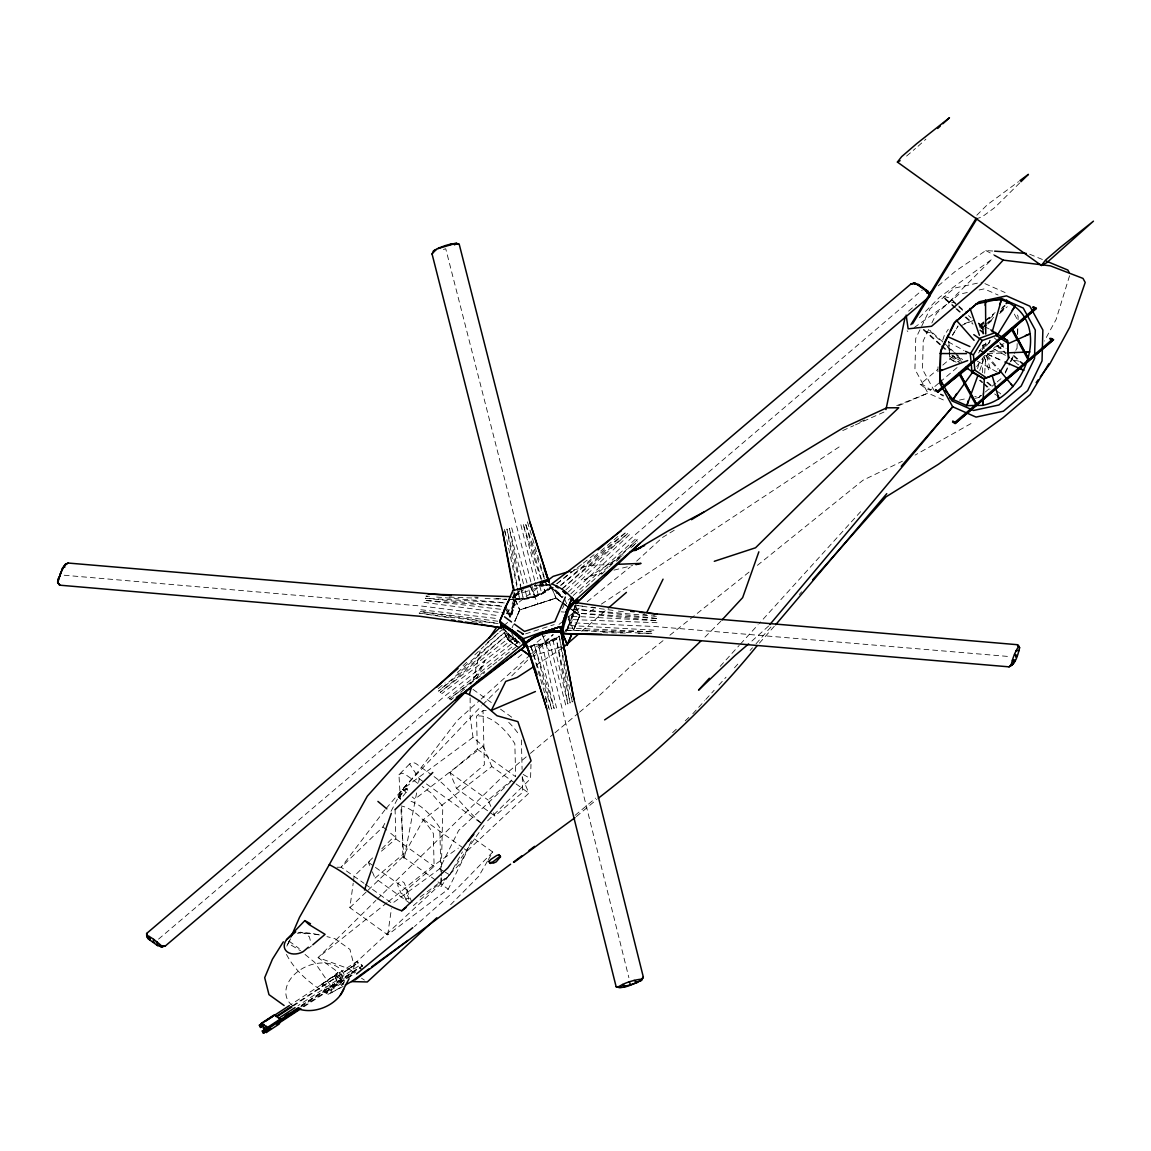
<?xml version="1.0" encoding="UTF-8"?>
<svg xmlns="http://www.w3.org/2000/svg" width="1151" height="1151" viewBox="0 0 1151 1151"><rect width="100%" height="100%" fill="white"/><g stroke="black" fill="none" stroke-linecap="round" stroke-linejoin="round"><path stroke-width="0.75" stroke-dasharray="5 3.75" d="M286.47 954.424C295.634 972.005 311.187 984.594 328.078 994.349L331.215 992.781L331.301 986.608L314.655 962.337L301.864 951.834M441.207 877.652L441.006 886.572L484.111 825.353C465.277 810.549 452.401 789.442 432.862 775.731M441.236 875.868L442.804 806.261L430.848 792.722L422.216 786.521M937.892 371.787L938.079 365.14M1017.167 343.559L1017.024 348.911L1017.311 347.257L1015.801 350.393M1017.398 334.653L1017.585 327.517M1017.671 333.531L1017.801 328.38M1018.031 319.791L1018.117 316.367L1015.686 311.907M487.65 820.792L530.553 778.68L530.985 764.408M982.508 350.005L982.839 344.653M983.486 333.963L984.119 323.287M984.695 373.298L985.774 355.486M405.771 900.096L406.85 898.24L408.979 898.686L406.62 900.701L403.21 893.996L404.059 894.6L401.124 893.435L397.814 885.594L398.016 883.58L399.886 881.724L402.505 881.608L404.174 882.803L407.468 890.644L406.317 893.608L406.418 892.586L408.979 898.686M522.266 777.486L528.899 793.154L467.205 850.906L448.243 889.205L387.714 934.842L349.875 907.679L353.199 883.191M353.443 881.436L354.148 876.184L374.276 856.243M387.714 934.842L391.426 908.715M565.832 632.158L571.471 622.777L575.96 605.44L616.591 610.864M514.267 596.822C509.634 600.275 516.094 593.628 515.461 599.815L512.123 614.058L510.943 617.152L509.303 617.008L513.217 603.441L513.821 599.671L512.627 596.678M514.957 599.772L510.325 617.152L506.239 607.239M575.04 605.354L570.436 622.662M398.26 796.765L400.131 791.874L403.095 789.399L407.181 788.723L407.799 790.19L402.016 797.326L400.174 798.564L398.26 796.765L400.174 798.564M575.097 605.354L573.63 612.778M480.068 650.833L472.888 681.406M949.057 350.278L948.812 341.286L949.834 358.709L955.172 362.248M416.619 792.91L403.915 859.941L400.821 806.707M418.619 782.32L419.281 778.795L409.598 763.976L412.375 762.336L415.597 763.343L431.424 774.695M638.1 633.223L652.2 633.438L565.716 630.173L569.831 622.633L573.716 609.066L657.207 616.375L653.682 615.814M512.641 610.706L510.353 617.065L515.029 599.772L513.763 596.779L512.152 598.06L513.835 596.779L512.181 598.06M513.562 607.196L515.015 599.772L511.548 614.015M977.544 368.608L979.487 361.874M988.795 343.602L989.774 340.236M1069.552 275.78L1056.1 319.474L1044.345 341.07M398.563 797.499L403.627 790.665L406.188 789.126L407.799 790.19M942.741 340.164L944.381 335.157L948.309 329.244M571.63 619.598L572.723 616.289M983.63 348.436L986.076 341.732M979.746 370.449L985.27 355.371M349.76 977.141L354.263 966.38L349.976 949.446L334.826 938.583L326.956 936.641M515.346 638.877L519.087 647.826L507.231 639.179L509.332 634.287L507.217 639.107L516.454 645.912M512.08 627.827L513.447 624.59M514.857 621.281L519.633 610.001L555.89 598.117L562.58 602.966L555.89 598.117L519.676 609.958L514.857 621.281L519.763 609.901L556.034 598.146L559.99 601.023L556.034 598.146L549.07 581.859M573.558 630.101L579.773 615.512L570.551 608.778L579.787 615.569L575.615 605.728L579.787 615.598L573.515 630.187L579.759 615.468L570.551 608.764L579.73 615.54L573.558 630.101L566.997 614.476M514.037 638.92L507.26 639.122L503.778 630.949L507.188 639.093L519.087 647.826L507.217 639.122L509.317 634.273M512.123 604.002L516.051 594.866L531.215 589.888M562.465 608.692L564.436 604.131M289.664 940.122L286.34 947.057L290.44 939.144M321.892 984.105L335.027 975.084L340.969 979.343L341.574 980.58L339.818 984.378L326.956 992.795L325.834 991.989L321.892 984.105L335.027 975.084M476.802 678.428L484.974 660.616L470.658 684.14M326.956 992.795L328.711 989.011L341.574 980.58M570.407 622.734L564.666 632.057M334.639 976.465L337.459 972.696L341.646 975.703L344.523 981.472L343.228 984.234L341.703 985.242L337.531 982.235L334.639 976.465L337.459 972.696M341.703 985.242L344.523 981.472M293.519 1005.845L358.536 962.553L356.925 961.387L290.901 1004.578M361.069 964.423L362.694 965.588L362.191 966.667L361.069 964.423L298.051 1005.657M928.728 329.459L923.246 340.754L922.498 369.284L934.511 391.254M931.864 322.999L936.554 313.317L958.869 294.325L967.315 292.512M1005.168 372.277L1009.715 362.896M1010.477 361.342L1015.038 351.947M1005.283 373.125L1009.974 363.443M1010.765 361.831L1013.902 355.371M471.421 840.993L460.486 863.264L439.294 885.32L349.07 968.869L318.108 957.589L375.873 900.442M365.414 884.285L392.16 903.492L439.653 868.804L458.616 830.504L512.598 780.018M290.656 938.741L288.268 943.374L300.598 950.784M336.97 867.235L341.171 867.25L382.938 826.936L385.384 822.246M391.067 811.297L402.418 789.399L418.345 771.271L457.206 720.584L479.823 700.254M368.003 890.27L402.965 856.704L423.482 819.512L491.808 766.523L514.626 782.91M420.115 897.061L449.739 874.918L462.472 851.841M569.112 625.497L566.191 630.216M487.477 861.135L478.715 876.357L448.473 906.902M488.355 859.61L492.729 851.999L474.241 838.762M399.57 797.096L402.749 792.521L407.181 788.723M952.726 334.624L958.064 325.963L952.366 335.545M978.609 352.969L983.932 344.35L987.069 345.214L986.752 341.847M505.16 624.547L507.605 622.432M506.282 613.713L509.317 609.44L543.2 583.859M987.529 344.624L991.63 338.898M976.652 366.594L984.853 355.127M768.652 626.015L750.006 642.733M385.053 809.757L341.171 867.25L364.004 883.263M386.204 808.405L402.418 789.399L481.506 705.865M799.326 594.52L801.657 591.83M759.401 643.136L774.479 626.072M756.034 643.783L772.45 625.266M734.453 667.825L739.259 662.472M750.078 650.444L752.481 647.768M860.588 511.706L759.329 623.382M720.152 666.357L739.201 645.409M692.787 713.778L704.657 700.714M705.851 699.405L714.167 690.269M718.915 685.032L726.036 677.191M740.381 644.114L758.121 624.691M720.843 621.209L703.362 638.661M492.729 851.999L456.875 888.773L414.446 926.584M400.404 799.6L398.951 774.767L409.598 763.976M919.361 317.676L939.504 297.275L992.061 259.162L946.899 304.252L914.211 327.589M976.825 215.208L987.4 204.662L1018.52 181.657M482.773 704.613L499.131 688.384M511.72 675.896L528.079 659.667M533.114 654.674L553.257 634.69M381.815 848.762L394.39 836.302L388.031 831.094M1019.685 182.966L994.694 207.626L982.062 216.892L977.098 218.561M632.359 546.711L637.424 541.79M377.14 899.219L501.692 777.414L529 754.538M601.585 574.263L607.958 568.09M609.239 566.853L637.266 539.704L591.254 582.19M349.875 907.679L366.709 891.507M568.349 591.931L629.726 534.395M616.548 561.256L623.051 555.17M630.863 547.862L637.381 541.776M672.616 732.64L678.917 726.741M685.219 720.857L689.003 717.318M463.047 665.681L468.27 660.861M474.787 654.847L483.924 646.402M485.233 645.193L498.282 633.151M499.577 631.942L502.196 629.525L512.627 639.222L519.691 644.042M570.882 593.83L632.82 536.711L922.268 290.11M579.413 593.125L589.931 583.413M636.661 561.112L662.501 537.459L676.227 529.043M565.86 589.873L628.129 533.158L560.652 590.089L626.532 531.848L560.782 585.384M918.038 146.306L925.893 139.17M571.975 596.678L566.666 601.426M573.299 595.47L635.812 538.769M481.147 699.06L530.366 654.818M531.69 653.624L552.969 634.489M986.58 325.215L982.062 328.337L984.594 325.503M985.889 324.352L993.658 317.403M1000.147 311.604L1006.621 305.821M982.062 328.337L987.256 323.704M988.551 322.553L993.73 317.921M1000.219 312.137L1006.693 306.353M987.875 324.05L994.349 318.266M999.543 313.633L1007.312 306.684M504.814 632.23L438.56 691.161L508.771 633.64L503.519 628.403M520.022 590.938L514.396 595.441L514.713 596.707L523.46 589.787M487.477 642.488L498.182 633.064M581.672 631.323L607.124 609.109M507.462 634.762L440.157 692.47L511.389 635.985L516.425 639.97L444.833 696.053L157.586 939.935M560.767 585.183L619.454 535.143M906.585 156.061L915.491 148.465M559.774 595.384L562.321 597.513L551.962 587.744L562.321 597.513L551.358 588.276L552.667 587.154L563.127 596.822M553.991 590.967L555.3 589.844M556.624 593.499L557.947 592.377M559.242 595.83L560.566 594.707M908.571 311.13L916.613 304.281M938.281 285.836L955.905 270.845L985.832 250.544L992.867 251.033M522.252 776.479L522.64 792.32L494.858 815.973L456.544 788.464L449.868 772.58L477.334 749.2L476.543 716.181L483.032 710.656A53.464 26.559 63.8 0 1 487.607 710.512M938.626 383.269L930.67 390.045A25.178 7.064 49.6 0 1 920.239 384.29L937.475 369.615M942.784 365.097L953.402 356.062A25.178 7.05 49.6 0 1 960.682 359.4M369.687 865.466L368.349 862.286L372.262 858.948M381.427 851.15L395.815 838.906L395.052 807.628M456.544 788.464L484.341 764.811L483.032 710.656M939.95 382.146L958.524 366.335M410.49 903.65L375.025 878.17L402.807 854.517L401.627 805.571M308.727 948.266L311.446 945.949M490.844 806.448L488.182 800.089L511.72 780.047M975.3 398.275L978.724 397.541L984.091 392.966M985.342 391.987L995.845 383.053M997.154 381.931L1003.715 376.348M411.986 902.499L406.648 889.795L434.114 866.415L433.323 833.396A53.464 26.559 63.8 0 0 401.224 805.973M413.324 905.679L441.121 882.026L441.034 878.501M438.301 688.643L445.092 682.888M457.307 672.529L506.138 631.108M513.95 638.1L441.739 693.722M518.784 641.582L447.825 698.11M530.366 753.387L553.588 733.935M554.955 732.799L578.162 713.347M579.529 712.196L598.649 696.182L628.892 667.897L663.278 640.46M575.155 815.296L595.628 798.132M576.349 816.548L596.894 799.398M556.796 583.758L571.889 571.356M978.724 397.541L981.4 395.34L974.652 396.793M517.979 657.667L522.079 654.343M530.28 647.682L545.329 635.481M984.191 322.021L978.695 326.481L984.119 321.503M985.501 320.381L995.111 312.583M985.573 320.913L993.817 314.223M1002.046 307.533L1004.794 305.303M983.443 323.474L979.314 326.826L978.623 325.963M988.939 319.014L994.435 314.554M1001.298 308.986L1006.794 304.526M387.081 902.657L318.108 957.589L347.142 978.724M388.477 901.535L429.006 868.746L458.314 848.129M513.763 592.002L515.72 598.333C528.223 598.966 541.085 594.966 550.624 586.751L550.955 588.017C541.402 596.232 528.554 600.232 516.036 599.599L514.569 596.117L520.209 591.686M559.012 624.403L561.702 622.231M568.407 616.821L581.83 606.001M587.211 601.671L630.201 567.026M749.056 572.09L668.789 636.071M757.387 565.357L863.005 480.226L902.427 461.206M973.487 320.381L960.783 325.791M550.854 587.629L545.07 591.902L534.769 596.578L541.804 593.686L550.869 587.686L541.79 593.686L534.769 596.578M556.839 583.874L581.845 564.263M583.24 563.17L594.348 554.451M491.52 666.041L449.264 699.045L484.801 672.587M492.93 664.933L497.16 661.638M498.556 660.545L518.281 645.135M460.63 692.226L466.313 687.838M470.126 697.823L470.183 717.102L473.032 737.374L483.19 746.15L414.907 799.111L412.13 796.952M473.032 737.374L402.418 789.399L406.591 792.636M549.372 709.534L530.712 645.394L545.804 642.805L559.141 636.028L566.709 674.026M527.287 646.574C538.654 647.179 550.221 643.941 559.458 637.294L570.105 703.045L556.12 638.057M559.285 636.561L545.919 643.265L530.812 645.783M589.6 611.872L595.484 607.973M601.383 604.088L839.971 446.372M292.512 1005.744L358.536 962.553M335.934 973.703L340.106 976.71L341.646 975.703M322.165 983.515L328.093 987.774L340.969 979.343M301.303 1005.485L359.831 967.2L361.457 968.365M301.174 1005.83L362.694 965.588M300.67 1006.909L360.695 967.646M302.929 1006.65L355.443 972.293M325.834 991.989L338.696 983.573L339.818 984.378M303.936 1006.751L354.954 973.372M536.28 665.033L562.796 647.84M621.857 555.875L584.276 579.859L592.002 575.615L602.146 573.083M398.951 774.767L401.728 773.127L404.951 774.119L420.777 785.486M971.012 423.554L915.045 455.105M556.235 638.546L549.531 641.927M328.078 994.349L342.149 986.695M331.215 992.781L343.127 986.378M859.955 422.129L864.674 419.856M990.651 351.559L1004.952 345.127M842.733 430.575L853.841 425.582M855.438 424.863L885.623 411.31M898.643 405.713L927.936 393.124L946.626 401.382M896.73 405.627L927.936 393.124L914.93 369.327L915.736 338.423L930.152 308.713L954.323 288.138L981.76 282.225M993.989 347.415L1003.917 343.674M964.236 323.733L971.948 320.942M297.275 933.317L300.512 932.238L320.654 935.101L309.82 933.058L298.469 933.029M531.115 656.574L560.695 646.891M532.956 589.326L546.408 584.967L562.105 596.434M525.532 633.884L540.668 628.978M542.438 628.403L554.192 624.605M443.423 249.479L445.739 248.745L530.899 581.917M573.515 570.119L588.837 565.4L611.469 564.537M534.668 596.621L523.432 598.952L515.907 599.067L523.417 598.937L534.668 596.621L527.23 598.434M614.001 570.133L632.604 565.501M979.789 327.272L982.508 329.085L985.501 328.352M979.127 289.966L984.206 288.872L998.061 295.001M959.445 400.073L966.207 398.62M538.409 645.092L542.207 644.315M534.51 586.147L537.085 585.629M527.23 598.419L515.893 599.052M538.366 585.37L549.818 585.068M549.732 584.722L539.56 584.837L549.718 584.679L550.955 588.017M987.644 353.63L1005.255 352.94M989.443 351.803L1005.269 351.875M602.851 632.705L625.756 633.05M567.357 630.316L653.063 631.827L567.17 627.971M656.976 622.705L570.997 619.555M449.25 597.081L477.953 598.232M485.118 598.52L506.641 599.383M508.44 599.455L515.461 599.815M568.45 619.353L569.831 622.633L571.471 622.777L655.495 626.547L1010.391 656.645M653.897 630.129L568.551 625.453M504.239 602.908L425.295 598.261L501.778 606.016M474.572 597.124L478.14 597.355M495.98 598.52L506.685 599.211M508.469 599.326L513.821 599.671M572.953 612.72L658.343 618.634L575.356 609.21M501.692 606.275L424.618 600.318L513.173 610.749M436.617 597.038L504.311 602.692M572.047 616.231L657.681 620.706L574.594 612.864M513.217 603.441L514.857 603.584M512.44 607.095L514.08 607.239M64.183 575.241L422.431 606.16L498.671 615.684M512.123 614.058L501.649 612.735M561.127 611.814L564.364 612.116M577.73 605.627L584.78 606.376M591.844 607.138L595.369 607.512M420.82 609.742L497.333 618.591M497.793 621.238L419.986 611.44L498.066 623.454M618.36 611.095L625.425 612.044M643.078 614.404L646.617 614.879M423.913 602.333L499.879 612.505M498.138 623.612L419.122 613.051L450.818 618.044M471.939 621.382L477.219 622.216M478.989 622.49L482.499 623.051M300.512 932.238L304.929 933.59L309.389 936.799L310.655 941.777M1029.685 254.213L1042.964 259.723M979.228 350.393L982.407 351.774L980.134 349.041M987.472 354.393L1003.312 361.328M984.868 283.606L1005.111 292.555M940.669 393.987L943.748 395.354M987.198 353.918L1003.154 361.054M985.832 250.544L994.522 255.321M978.206 322.985L989.213 329.057M993.356 348.695L1009.082 357.357M948.266 341.847L963.991 350.523M977.271 361.097L999.298 373.241M956.121 362.177L949.834 358.709L949.201 351.961M940.353 394.476L943.259 396.088M289.059 941.13L299.202 948.611M523.201 774.465L530.553 778.68M439.653 868.804L443.984 871.422M445.423 872.3L449.739 874.918M361.472 978.177L364.378 980.062M978.825 323.92L984.163 327.474M950.237 356.551L959.747 362.867M507.188 639.093L516.598 645.826M473.003 689.391L491.837 702.916M500.527 709.16L512.109 717.476M477.334 749.2L515.648 776.709L514.842 743.69A53.464 26.559 63.8 0 0 476.543 716.181M516.065 783.932L528.899 793.154M449.868 772.58L488.182 800.089M419.281 778.795L425.05 782.939M426.489 783.975L482.672 824.317M423.482 819.512L462.831 847.769M464.285 848.819L467.205 850.906M395.815 838.906L434.114 866.415M402.965 856.704L436.56 880.817M438.013 881.867L448.243 889.205M368.349 862.286L374.017 866.358M375.442 867.379L406.648 889.795M343.228 984.234L339.056 981.242L336.164 975.472M503.145 628.719L513.49 638.488L520.482 643.351L510.943 636.359L503.102 628.763M349.07 968.869L355.846 974.163M382.938 826.936L386.765 830.058M510.958 636.345L513.49 638.488M952.237 300.109L957.488 304.828M958.812 306.008L966.696 313.086M978.523 323.704L983.774 328.423M994.291 337.862L998.234 341.401M999.557 342.581L1006.118 348.48M1014.017 355.558L1023.21 363.817A25.178 15.769 -48.1 0 0 1014.563 360.594L1011.945 358.234M955.431 307.49L943.59 296.872A25.178 15.769 -48.1 0 0 954.035 302.627L963.229 310.885M968.495 315.604L971.113 317.964M978.997 325.057L984.263 329.776M1000.032 343.933L1005.298 348.652M1013.182 355.731L1023.699 365.169M956.74 308.669L960.682 312.209M965.934 316.928L972.509 322.841M980.393 329.92L984.335 333.459M997.485 345.257L1005.37 352.335M945.388 299.404L954.596 307.662M955.905 308.842L963.79 315.921M965.113 317.101L972.998 324.179M979.559 330.078L983.515 333.617M996.651 345.429L1005.859 353.688M1011.11 358.407L1016.362 363.126M942.914 342.02L929.763 330.222A25.164 15.769 -48.1 0 1 931.562 332.754L942.079 342.192M944.223 343.199L953.431 351.458M954.74 352.638L962.624 359.716M987.601 382.146L992.853 386.865M947.331 346.911L955.229 353.99M956.539 355.17L961.79 359.889M986.767 382.305L992.033 387.024M923.764 329.359L940.842 344.696M942.165 345.875L947.417 350.595M952.668 355.314L959.243 361.213M980.278 380.089L982.911 382.449M984.22 383.628L989.472 388.347M940.007 344.854L922.929 329.517A25.178 15.769 -48.1 0 0 931.562 332.74M941.331 346.034L946.582 350.753M951.848 355.486L958.409 361.385M979.443 380.262L982.076 382.621M983.386 383.801L989.961 389.7M907.117 330.797L907.866 331.502M985.947 355.788L997.759 369.183M987.026 355.069L998.363 368.766M981.99 327.819L982.681 328.682M1014.348 314.108L1016.923 318.813M356.925 961.387L358.033 963.632M359.831 967.2L360.954 969.444M340.106 976.71L342.998 982.465M334.768 975.688L338.696 983.573M328.093 987.774L328.711 989.011M550.063 585.312L551.358 588.276M483.19 746.15L491.808 766.523M564.753 599.398L566.666 603.887M568.723 616.217L571.471 622.777M550.581 585.111L556.062 598.132M530.41 585.96L534.855 597.052M530.611 586.765L537.862 604.03M541.675 632.978L549.214 650.646M542.682 635.884L546.121 644.071L628.878 977.688M512.195 592.031L519.734 609.972L513.475 595.34M508.195 610.606L510.943 617.152M506.555 610.462L508.613 615.368M515.188 637.985L517.907 644.517M511.663 632.906L515.101 641.093M493.52 812.807L494.858 815.973M405.886 788.406L406.188 789.126M372.349 871.811L375.025 878.17M545.315 697.938L548.797 707.879M982.954 345.314L984.134 348.667M984.163 356.81L989.443 371.902M544.394 578.809L525.273 522.885L541.416 579.097M544.97 580.507L548.193 590.247M531.028 646.661L551.761 709.074L534.496 645.179M541.028 579.27L523.086 523.863L537.891 579.054M541.574 580.938L545.157 592.276M534.812 646.445L554.135 708.556L538.308 644.675M527.417 521.835L544.797 578.91M545.315 580.579L547.862 588.981M986.364 355.371L991.155 372.046M541.905 580.795L544.84 591.01M511.677 527.834L526.985 583.068M528.913 589.959L531.143 598.132M539.733 585.945L541.905 594.103M531.345 583.658L534.539 595.786M565.688 704.93L549.415 641.467M523.489 583.816L509.317 528.438L520.799 585.974M525.273 590.751L527.359 598.937M538.452 595.7L535.114 582.248M521.604 591.269L523.547 599.455M517.216 588.06L519.763 599.671M517.044 593.096L517.375 594.362M514.684 593.082L516.036 599.599M552.868 639.884L567.918 704.009L556.437 639.323M545.804 642.805L546.121 644.071M542.092 643.884L556.494 707.966M520.871 524.784L534.683 580.507M521.202 589.528L506.944 528.956L517.878 589.729M504.944 531.143L516.842 586.334M521.144 587.729L523.23 598.189M567.055 675.766L572.234 702.009L571.443 696.715M518.195 591.47L519.446 598.405M504.57 529.431L505.418 534.726M514.857 593.038L515.72 598.333M982.508 329.085L982.983 334.164M521.389 739.906L522.094 769.458M440.862 871.465L439.811 827.871A53.464 26.559 63.8 0 0 411.051 801.341M985.817 342.984L985.832 346.552M982.45 358.925L982.551 373.212M292.282 1005.499A30.976 22.286 -22.8 0 1 303.792 967.746A30.976 22.286 -22.8 0 1 345.185 977.89M943.59 296.872A25.178 15.769 -48.1 0 1 954.035 302.627M1018.721 364.91A25.164 15.769 -48.1 0 1 1014.578 360.594M997.011 391.513A25.178 15.783 -48.1 0 1 1000.751 393.944M999.126 396.117A25.178 15.769 -48.1 0 1 993.903 393.239M920.239 384.29A25.178 7.064 49.6 0 1 930.67 390.045M961.761 361.356A25.178 7.05 49.6 0 1 953.388 356.062M508.713 722.353A53.464 26.559 63.8 0 1 519.504 735.374M453.523 697.707L450.688 699.894L453.537 697.779M538.251 584.953L534.395 585.701L538.265 584.967M429.524 596.29L425.942 596.146L429.496 596.434M567.846 606.807L563.889 603.93L567.846 606.807M566.537 605.843L561.285 601.987L566.537 605.843"/><path stroke-width="1.5" d="M573.342 602.002L640.085 543.186L929.519 296.57L928.497 292.109L926.713 293.088M523.662 640.301L525.432 642.186L455.379 699.722L165.384 945.935L162.061 946.899L157.486 945.532L148.45 939.015L146.853 936.828L146.637 933.461L458.04 668.4M985.198 305.475L985.529 300.123L985.76 334.063M984.378 378.636L982.767 405.353L966.869 405.627L949.906 398.073M657.12 614.159L574.766 602.433L568.652 610.102L563.53 626.907L561.889 626.763L561.357 630.633L562.609 633.482L564.263 633.625L648.776 636.287L1009.039 666.846C1016.031 663.609 1017.944 654.516 1019.599 647.754L1017.383 644.704L648.301 613.21M451.379 595.628L68.154 563.04L65.549 564.148L62.485 568.263L57.55 582.133L59.766 585.183L419.798 616.26L502.052 627.856L481.104 624.533M601.57 634.201L564.263 633.625L562.997 630.777L563.53 626.907M501.16 622.432L500.8 625.007L502.44 625.151M562.379 626.806L561.832 630.676L563.069 633.525L561.832 630.676C563.271 620.619 565.587 609.152 573.845 602.361C565.529 609.167 563.357 620.605 561.76 630.676C563.414 620.619 565.515 609.138 573.874 602.361L567.644 610.016M1002.794 337.89L1007.513 340.495L1008.535 357.918L1007.513 340.495L990.781 329.92M929.519 296.57L929.303 293.203L927.692 291.016L918.627 284.527L913.952 282.973L910.743 284.139L597.959 549.919M885.982 409.569L905.161 316.899M146.551 935.101L149.213 936.497A39.853 11.136 49.7 0 1 153.63 939.374L152.968 942.281L154.838 942.252M563.184 620.576L562.594 622.993L564.235 623.137M563.112 623.036L565.083 616.015M1009.039 666.846L1011.197 664.688L1012.376 660.257A39.853 16.301 -85.2 0 1 1014.52 654.214L1016.175 650.646A39.853 16.301 -85.2 0 1 1018.88 646.157M291.074 936.871L299.49 917.376L329.287 864.646C354.882 877.465 373.816 901.348 401.771 910.772L447.782 867.955L470.097 838L531.086 760.854L517.907 721.648L497.002 715.735L479.751 701.017L469.392 694.614L471.579 686.356M157.831 944.324L157.486 945.532L156.781 941.777L153.63 939.374M968.322 400.577L966.869 405.627L977.904 375.471M992.191 331.833L1001.413 299.864C1054.172 316.957 1027.613 396.145 982.767 405.353L982.724 400.001M511.49 629.87L524.885 642.646L526.05 645.524L524.41 645.107M364.493 889.939L391.311 813.354M758.854 551.818L742.654 597.628L722.051 619.9M57.823 582.665L59.766 585.183L57.823 582.665A39.853 16.344 -85.1 0 1 59.694 576.147L61.176 572.205A39.853 16.344 -85.1 0 1 63.708 567.026L65.549 564.148M999.586 304.886L1001.413 299.864L989.054 300.066M965.56 367.385L983.875 378.823L999.298 373.241L999.672 372.291L983.875 378.823L971.286 371.888M1016.506 655.207L1015.743 657.106L1016.98 656.099L1014.52 654.214M926.238 289.98L925.85 290.958L929.159 293.879M349.113 978.667L340.293 995.255M531.086 656.559L521.791 649.811L531.057 656.53L523.417 638.632L499.735 621.238L505.922 606.678M567.256 644.79L571.471 635.021L567.27 644.747L559.746 626.806L541.689 632.719L559.717 626.878M499.75 621.223L512.195 592.031M566.033 612.188L572.248 597.599L574.32 602.563L572.205 597.614L566.263 612.936M565.357 597.11L554.825 621.598L524.496 631.424L514.411 624.087M264.37 1030.116L261.478 1023.21L274.355 1014.794L280.283 1019.052L280.902 1020.29L279.146 1024.073L266.269 1032.49L265.147 1031.684M570.076 607.584L568.436 607.44L567.011 609.958L565.702 612.807L567.342 612.951M266.269 1032.49L268.025 1028.706L280.902 1020.29M262.385 1023.239L259.378 1025.196L260.5 1027.44L264.011 1024.404M266.543 1026.26L263.536 1028.231L264.658 1030.462L298.167 1007.801M265.291 1029.052L262.299 1031.008L263.421 1033.253L266.917 1030.217M512.627 582.55L502.656 531.719L432.071 254.026L433.553 250.875A39.853 27.523 -14.3 0 1 439.955 247.594L444.516 245.854A39.853 27.523 -14.3 0 1 451.652 243.983L456.501 243.264L459.235 244.329L529.834 522.007L548.969 582.133M948.582 334.279L940.755 350.408L940.007 378.938L952.021 400.922L973.588 410.447L998.91 404.994L1021.225 386.002L1034.533 358.565L1035.296 330.049L1023.268 308.065L1001.715 298.526L976.379 303.979L954.064 322.971L950.15 331.042M646.718 612.663L663.048 579.169M560.782 630.849L573.86 699.017L643.323 977.07L640.546 980.796C633.05 983.702 624.374 989.443 616.13 986.724L546.667 708.656L527.086 645.74M500.469 856.833L496.196 861.883L493.405 863.135L489.592 862.775L488.974 861.308L490.873 859.365L496.656 855.538L499.002 854.661L500.469 856.833L499.002 854.661M456.501 243.264L454.602 244.875L453.537 243.753M641.697 980.062L643.323 977.07L640.546 980.796L641.697 980.062A58.658 40.501 -14 0 1 637.381 982.076M468.399 841.079L473.852 834.331M329.287 864.646L367.327 796.132L409.986 748.625L466.356 691.147M517.475 630.518L523.489 634.057L522.122 633.884M57.881 579.298L59.694 576.147M433.97 251.738L436.445 249.422M1048.849 363.745L1030.174 394.664L1003.14 417.684L938.396 464.299L886.097 496.8L812.635 579.859M467.09 690.024L465.292 692.96L469.392 694.614M910.858 324.711L976.192 218.273L977.098 218.561L912.556 323.863M945.23 390.376L953.057 399.512L956.726 393.541M996.895 335.804L1015.225 305.965L1012.146 310.266M985.716 377.341L974.839 370.118L973.429 354.868L982.292 340.495L996.248 335.43L1007.125 342.653M999.298 373.241L1009.082 357.357M60.183 573.788L61.176 572.205M61.751 570.033L63.708 567.026L62.485 568.263M283.319 941.835L272.399 959.258L264.687 977.703L268.974 994.637L284.11 1005.514M489.146 637.985L497.203 626.561M509.433 599.685L505.174 607.181L502.929 613.742L503.908 613.828M953.057 399.512L973.573 370.881M1036.159 382.607L1038.245 379.758M1040.331 376.909L1049.726 364.09L1069.869 327.071L1085.206 282.441L1082.99 278.398L1050.374 265.852L1003.212 260.112L994.522 255.321M432.071 254.026L434.819 250.299L433.553 250.875M500.153 856.114L492.873 861.869L490.139 862.761L488.974 861.308M1050.892 338.308L1053.525 339.746L955.129 423.496L952.51 422.043M1041.382 265.478L1045.626 260.04L1060.862 246.933L1093.45 221.165L1046.748 262.716L1041.382 265.478L897.406 162.061L901.65 156.637L916.872 143.53L949.46 117.747L942.914 123.704M769.789 624.633L952.668 406.763L939.662 382.966L940.468 352.062L954.898 322.352L979.055 301.778L1006.492 295.865L1029.843 306.195L1042.864 330.006L1042.043 360.896L1027.627 390.621L1003.456 411.18L976.034 417.094L952.668 406.763L901.247 466.299M886.774 493.65L775.63 624.763M1011.571 665.523L1015.427 659.84L1012.376 660.257L1014.693 661.609L1012.722 664.3L1011.197 664.688M913.952 282.973A39.853 11.193 49.6 0 1 918.052 285.203L918.627 284.527M757.085 645.754C710.527 703.002 656.631 753.2 598.261 798.262M634.129 980.407L637.294 982.551L630.46 984.81L629.396 981.745L634.129 980.407A39.853 27.523 -14 0 1 641.38 979.17M709.361 678.256L698.571 690.14L734.985 655.523L748.639 643.898M1003.212 260.112L980.652 284.484L931.562 326.28L908.153 328.841L906.139 315.115M308.382 947.215L303.173 951.647A13.74 9.884 -22.8 0 1 287.405 952.006A13.74 9.884 -22.8 0 1 286.527 939.691L304.828 920.627L310.525 923.764M1020.937 181.743L1028.433 174.348L1019.944 180.621M395.095 809.628L432.805 772.479M552.955 584.42C562.206 588.103 570.968 595.168 575.817 603.743L598.952 581.284M605.368 575.04L614.361 566.306M700.83 641.078L649.927 689.694L604.62 719.893M436.632 687.248L502.224 625.439M575.442 602.131L578.032 599.7M575.817 603.743L640.085 543.186M436.819 917.793L367.298 981.961L351.515 981.587L345.271 984.997M944.309 386.563L946.942 384.161M1002.967 338.106L1025.296 317.719L1021.138 321.014M937.677 128.452L940.295 126.078M68.154 563.04L64.456 565.587L64.859 567.141M536.855 634.906L525.662 642.431L546.667 708.656M573.86 699.017L561.098 632.115C548.495 630.906 535.229 634.92 525.978 643.697L537.172 674.745M525.762 642.848C534.999 634.043 548.308 630.158 560.897 631.338L562.048 634.359M525.762 642.833L534.654 636.445L541.79 633.438L534.654 636.445L525.748 642.79L528.41 640.474M562.796 647.84L578.982 633.683M608.419 607.987L626.417 592.405M556.839 585.96L556.048 586.622L558.264 587.945M566.623 592.981L565.76 593.729L563.141 591.528L564.004 590.794M928.785 293.922L931.504 291.606M571.097 598.822L571.989 598.06M286.527 939.691L295.735 931.85M958.855 373.615L959.675 372.91L976.954 404.922L976.005 404.979L958.855 373.615L959.805 373.557L976.954 404.922M1011.283 328.985L1012.089 328.294L1029.368 360.306L1028.433 360.364L1011.283 328.985L1012.218 328.941L1029.368 360.306M312.813 944.798L325.071 934.353L308.914 924.483L304.828 920.627M976.005 404.979L976.825 404.289M1028.433 360.364L1029.239 359.673M502.469 626.791L503.793 625.669L505.62 626.273L504.296 627.396L500.901 626.561M504.296 627.396L506.339 628.345L507.663 627.237M506.339 628.345L508.569 629.655L509.893 628.532M510.972 631.28L512.296 630.158L517.432 634.273L516.108 635.395L508.569 629.655M513.49 633.194L514.814 632.072M516.108 635.395L518.77 637.841L519.547 637.179M518.77 637.841L521.461 640.488L522.77 639.366M455.379 699.722L525.273 646.171L526.597 645.049L525.432 642.186M574.982 817.699L513.936 862.416M356.537 973.947L412.777 927.677M1006.103 303.663L1008.852 301.433M944.381 386.664L967.905 367.989M478.715 680.227L481.521 678.083M551.387 584.19L621.295 530.755M541.474 632.201L523.561 638.632M547.43 580.665L553.084 576.406L570.105 571.169M355.026 979.976L510.627 864.171M401.771 910.772L406.001 907.621M456.357 697.477L462.112 693.204M476.471 682.514L490.815 671.824M493.693 669.695L525.273 646.171L521.461 640.488M513.447 862.085L521.907 855.797M528.956 850.546L534.582 846.359M351.515 981.587L368.838 968.926M371.715 966.826L407.799 940.453M261.219 1023.8L272.658 1016.319M265.392 1021.268L289.39 1005.571M276.01 1016.549L291.016 1006.737M260.5 1027.44L263.507 1025.469M277.017 1016.635L292.023 1006.823M278.542 1018.419L295.044 1007.614M261.478 1023.21L267.42 1027.469L280.283 1019.052M284.801 1016.29L289.304 1013.34M264.658 1030.462L267.665 1028.505M279.664 1020.649L299.174 1007.888M278.93 1022.361L299.936 1008.621M263.421 1033.253L270.917 1028.347M276.916 1024.419L300.929 1008.708M533.33 666.947L517.144 677.464L505.721 681.392L491.362 710.397L535.416 691.535M691.492 519.691L703.693 512.209M616.13 986.724L618.432 986.738L622.619 984.479A39.853 27.523 -14 0 1 629.396 981.745M928.454 293.663L929.303 293.203L929.504 294.728M897.406 162.061L900.082 160.68M439.955 247.594L438.085 248.53L455.321 243.494M534.654 636.46L538.136 634.805M640.805 547.675L634.618 550.595L668.616 530.669L705.002 511.476L843.165 427.87L886.774 407.814L898.744 407.756L862.746 441.926L755.545 547.775L714.296 561.3M147.659 937.921L146.637 933.461M629.985 552.192L644.618 545.56M939.489 371.068L942.669 369.644M1008.132 343.703L1030.39 333.689L1025.426 335.56M161.715 946.05L160.406 946.611L165.384 945.935L161.715 946.05A39.853 11.136 49.7 0 0 156.781 941.777M975.89 304.094L980.71 302.109M939.547 371.169L967.689 360.565M449.566 244.717L451.739 243.998M512.454 590.952L547.099 579.658M548.437 580.291L540.207 582.91L548.452 580.233M540.193 582.895L548.38 580.219M541.689 632.719L559.803 626.791L567.328 644.733M518.784 589.844L530.266 586.132M914.354 283.865L915.707 283.463L910.743 284.139M618.432 986.738L621.828 987.313M541.963 633.395L553.329 631.223L560.911 631.395L541.574 632.762M635.999 564.652L641.064 563.386L616.691 564.335M974.839 370.118L971.861 370.852L970.293 353.99L980.091 338.106L995.5 332.524L996.248 335.43M548.034 631.395L545.459 631.899L545.775 633.165M623.597 986.623L625.799 986.349L622.619 984.479L623.597 986.623A58.658 40.501 -14 0 0 630.604 984.637M618.835 987.601L621.295 987.457M1007.024 352.868L1029.915 351.961L1026.39 351.947M559.53 630.777L553.199 630.719L553.516 631.985M1016.175 650.646L1019.268 650.574M940.137 353.53L966.538 353.63M428.186 594.117L510.828 596.621M927.692 291.016L925.85 290.958A39.853 11.193 49.6 0 0 921.045 287.218L918.052 285.203M456.818 244.156L459.235 244.329M994.622 251.163L1026.26 253.407M573.126 602.304L574.766 602.433M573.155 603.728L571.515 603.584L569.932 605.311L571.572 605.455M567.011 609.958L568.652 610.102M564.522 615.958L566.163 616.102M563.472 619.367L565.127 619.511M561.357 630.633L562.997 630.777M630.662 611.31L634.187 611.685M639.481 612.26L644.776 612.821M501.807 625.799L507.231 627.597L516.914 634.719L514.31 632.503M451.422 619.842L454.904 620.389M458.4 620.95L461.896 621.497M465.392 622.044L477.607 623.986M501.85 625.756L511.864 630.59M523.619 645.783L525.273 646.171M921.045 287.218L923.16 287.764M973.429 354.868L965.574 351.386M1046.273 261.104L1067.855 270.053L1069.322 272.744M1004.895 362.018L1023.915 370.334L1020.721 368.91M947.575 336.581L969.919 346.566M1033.756 306.943L1036.375 308.382L937.979 392.131L935.36 390.678M1032.648 307.044L1036.375 308.382L937.979 392.131L937.921 390.836L1034.922 308.281L1035.353 309.087L1033.08 307.835M1049.798 338.408L1053.525 339.746L955.129 423.496L955.071 422.201L1052.057 339.646L1052.503 340.451L1050.23 339.2M973.789 334.639L982.292 340.495M935.662 389.585L938.367 391.642L936.108 390.39M952.812 420.949L955.517 423.007M507.203 627.612L509.433 628.921M259.378 1025.196L261.004 1026.361M263.536 1028.231L265.162 1029.397M262.299 1031.008L263.924 1032.174M504.512 616.807L511.519 621.972M377.916 801.413L386.851 808.865M563.156 591.513L565.745 593.729M956.352 320.251L974.077 340.322M1010.751 383.902L1013.11 386.578L999.5 370.133M1006.621 299.979L1008.334 303.116M267.42 1027.469L268.025 1028.706M490.139 862.761L490.441 863.495M544.078 568.436L548.84 581.759M970.048 308.425L979.429 335.258M997.644 395.383L998.823 398.735L992.119 375.384M529.834 522.007L548.984 581.643M939.935 378.175L941.978 384.563M561.904 633.798L565.127 654.444M557.026 630.619L557.343 631.885M549.315 631.151L549.631 632.417M541.992 634.244L541.675 632.978L538.021 634.359L538.337 635.625M534.539 636.014L534.855 637.28M531.287 637.927L531.604 639.193M528.309 640.071L528.626 641.352M513.303 586.06L513.993 589.571M502.656 531.719L513.447 590.276M565.645 657.969L566.177 661.494M343.818 989.213A30.976 22.286 -22.8 0 1 298.814 1009.01M162.061 946.899A58.658 16.387 49.7 0 1 159.27 945.244M150.162 938.684L149.903 940.065L149.213 936.497L148.45 939.015L150.162 938.684M1019.239 647.078L1017.383 644.704L1019.599 647.754L1019.239 647.078M501.735 626.058L499.678 621.18L501.721 626.072"/></g></svg>
